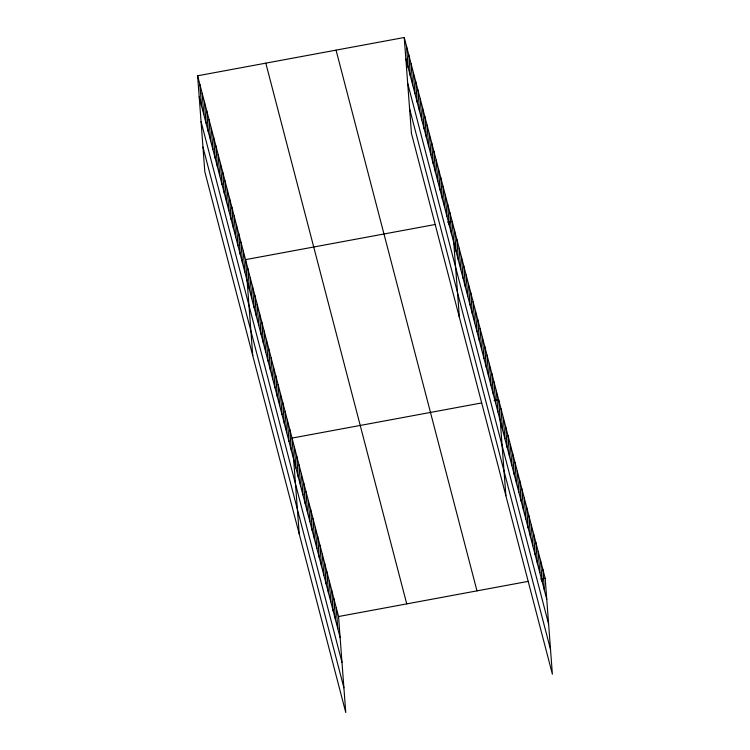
<?xml version="1.0" encoding="UTF-8"?>
<svg xmlns="http://www.w3.org/2000/svg" width="750" height="750" viewBox="0 0 750 750"><rect width="100%" height="100%" fill="white"/><g stroke="black" fill="none" stroke-linecap="round" stroke-linejoin="round"><path stroke-width="1.12" d="M197.616 75.788L338.541 616.528L345.759 712.5L204.825 171.769L197.616 75.788L404.241 37.5L545.175 578.231L552.384 674.212L411.459 133.472L404.241 37.5M435.113 224.512L245.531 259.641L252.741 355.613M447.609 222.197L452.156 221.353L459.375 317.325M481.622 402.947L292.031 438.084L299.25 534.056M494.119 400.631L498.666 399.797L505.884 495.769M338.541 616.528L528.122 581.391M540.628 579.075L545.175 578.231M405.825 58.613L546.759 599.353M407.691 83.316L548.616 624.056M409.603 108.769L550.528 649.509M336.056 50.137L476.981 590.869M265.8 63.15L406.734 603.891M199.2 96.909L340.134 637.641M201.056 121.612L341.991 662.344M202.969 147.066L343.903 687.797M542.85 569.316L544.434 590.428M540.525 560.391L542.109 581.503M538.2 551.466L539.784 572.587M535.875 542.55L537.459 563.663M533.55 533.625L535.134 554.738M531.216 524.7L532.809 545.822M528.891 515.784L530.484 536.897M526.566 506.859L528.159 527.972M524.241 497.934L525.834 519.056M521.916 489.009L523.509 510.131M519.591 480.094L521.184 501.206M517.266 471.169L518.859 492.281M514.941 462.244L516.534 483.366M512.616 453.328L514.209 474.441M510.291 444.403L511.875 465.516M507.966 435.478L509.55 456.6M505.641 426.562L507.225 447.675M503.316 417.638L504.9 438.75M500.991 408.712L502.575 429.834M496.341 390.872L497.925 411.984M494.016 381.947L495.6 403.069M491.691 373.022L493.275 394.144M489.366 364.106L490.95 385.219M487.041 355.181L488.625 376.294M484.716 346.256L486.3 367.378M482.391 337.341L483.975 358.453M480.066 328.416L481.65 349.528M477.741 319.491L479.325 340.613M475.416 310.575L477 331.688M473.091 301.65L474.675 322.762M470.756 292.725L472.35 313.847M468.431 283.809L470.025 304.922M466.106 274.884L467.7 295.997M463.781 265.959L465.375 287.081M461.456 257.034L463.05 278.156M459.131 248.119L460.725 269.231M456.806 239.194L458.4 260.306M454.481 230.269L456.075 251.391M449.878 212.597L451.462 233.709M447.591 203.841L449.184 224.953M445.312 195.084L446.897 216.206M443.034 186.328L444.619 207.45M440.747 177.572L442.341 198.694M438.469 168.825L440.053 189.938M436.181 160.069L437.775 181.181M433.903 151.312L435.487 172.425M431.625 142.556L433.209 163.669M429.337 133.8L430.931 154.922M427.059 125.044L428.644 146.166M424.781 116.297L426.366 137.409M422.494 107.541L424.078 128.653M420.216 98.784L421.8 119.897M417.928 90.028L419.522 111.141M415.65 81.272L417.234 102.394M413.372 72.516L414.956 93.637M411.084 63.769L412.678 84.881M408.806 55.013L410.391 76.125M406.519 46.256L408.113 67.369M336.216 607.603L337.809 628.716M333.891 598.678L335.475 619.8M331.566 589.763L333.15 610.875M329.241 580.837L330.825 601.95M326.916 571.912L328.5 593.034M324.591 562.987L326.175 584.109M322.266 554.072L323.85 575.184M319.941 545.147L321.525 566.259M317.616 536.222L319.2 557.344M315.291 527.306L316.875 548.419M312.966 518.381L314.55 539.494M310.641 509.456L312.225 530.578M308.316 500.541L309.9 521.653M305.991 491.616L307.575 512.728M303.666 482.691L305.25 503.812M301.341 473.766L302.925 494.887M299.016 464.85L300.6 485.963M296.681 455.925L298.275 477.037M294.356 447L295.95 468.122M289.706 429.159L291.3 450.272M287.381 420.234L288.975 441.356M285.056 411.319L286.65 432.431M282.731 402.394L284.325 423.506M280.406 393.469L282 414.591M278.081 384.553L279.675 405.666M275.756 375.628L277.341 396.741M273.431 366.703L275.016 387.825M271.106 357.778L272.691 378.9M268.781 348.863L270.366 369.975M266.456 339.938L268.041 361.05M264.131 331.012L265.716 352.134M261.806 322.097L263.391 343.209M259.481 313.172L261.066 334.284M257.156 304.247L258.741 325.369M254.831 295.331L256.416 316.444M252.506 286.406L254.091 307.519M250.181 277.481L251.766 298.603M247.856 268.566L249.441 289.678M243.244 250.884L244.838 271.997M240.966 242.128L242.55 263.25M238.678 233.372L240.272 254.494M236.4 224.616L237.984 245.738M234.122 215.869L235.706 236.981M231.834 207.112L233.428 228.225M229.556 198.356L231.141 219.469M227.278 189.6L228.863 210.722M224.991 180.844L226.584 201.966M222.713 172.088L224.297 193.209M220.425 163.341L222.019 184.453M218.147 154.584L219.731 175.697M215.869 145.828L217.453 166.941M213.581 137.072L215.175 158.184M211.303 128.316L212.888 149.438M209.016 119.559L210.609 140.681M206.738 110.812L208.322 131.925M204.459 102.056L206.044 123.169M202.172 93.3L203.766 114.413M199.894 84.544L201.478 105.656"/></g></svg>
